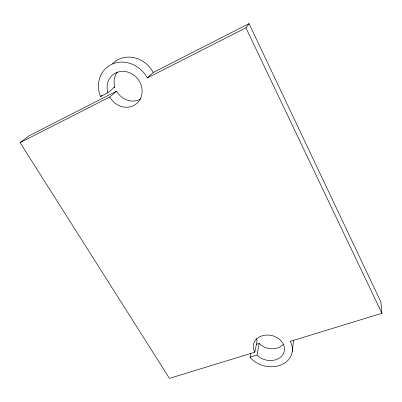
<?xml version="1.0" encoding="UTF-8"?>
<svg xmlns="http://www.w3.org/2000/svg" width="402" height="402" viewBox="0 0 402 402"><rect width="100%" height="100%" fill="white"/><g stroke="black" fill="none" stroke-linecap="round" stroke-linejoin="round"><path stroke-width="0.6" d="M292.309 351.333L293.56 340.243M140.78 98.897A18.125 16.326 52.6 0 1 116.6 91.164L29.05 135.811L20.1 142.609L169.448 378.372L254.848 352.207A15.758 12.583 12.9 0 1 268.687 335.082A15.758 12.583 12.9 0 1 283.144 354.147A15.758 12.583 12.9 0 1 257.064 355.132L259.184 343.414L256.381 344.283M254.848 352.207L257.104 340.64A15.356 12.392 12.6 0 1 256.164 338.549M117.138 72.229A18.125 16.326 52.6 0 0 114.806 86.867L107.922 92.787L100.616 96.53L99.611 94.179A28.019 25.1 51.6 0 1 114.098 63.365A28.019 25.1 51.6 0 1 147.343 77.928L153.252 72.476L249.039 23.628L380.855 301.902L381.9 313.284L290.264 341.358A23.643 18.879 12.8 0 1 281.686 364.664A23.643 18.879 12.8 0 1 251.27 358.679L250.089 357.132L250.833 353.458M147.343 77.928L245.913 27.818L249.039 23.628M20.1 142.609L109.726 97.048L116.6 91.164M100.616 96.53L102.038 95.359M113.771 87.576L114.866 87.013M250.089 357.132L256.989 355.031M259.184 343.414L259.26 343.509A15.356 12.392 12.6 0 0 283.244 344.403M245.913 27.818L381.9 313.284M107.922 92.787L107.862 92.636A18.678 16.728 51.6 0 1 127.107 71.903A18.678 16.728 51.6 0 1 139.258 100.676A18.678 16.728 51.6 0 1 109.726 97.048M112.545 63.591A27.19 24.497 52.6 0 1 153.252 72.476"/></g></svg>
